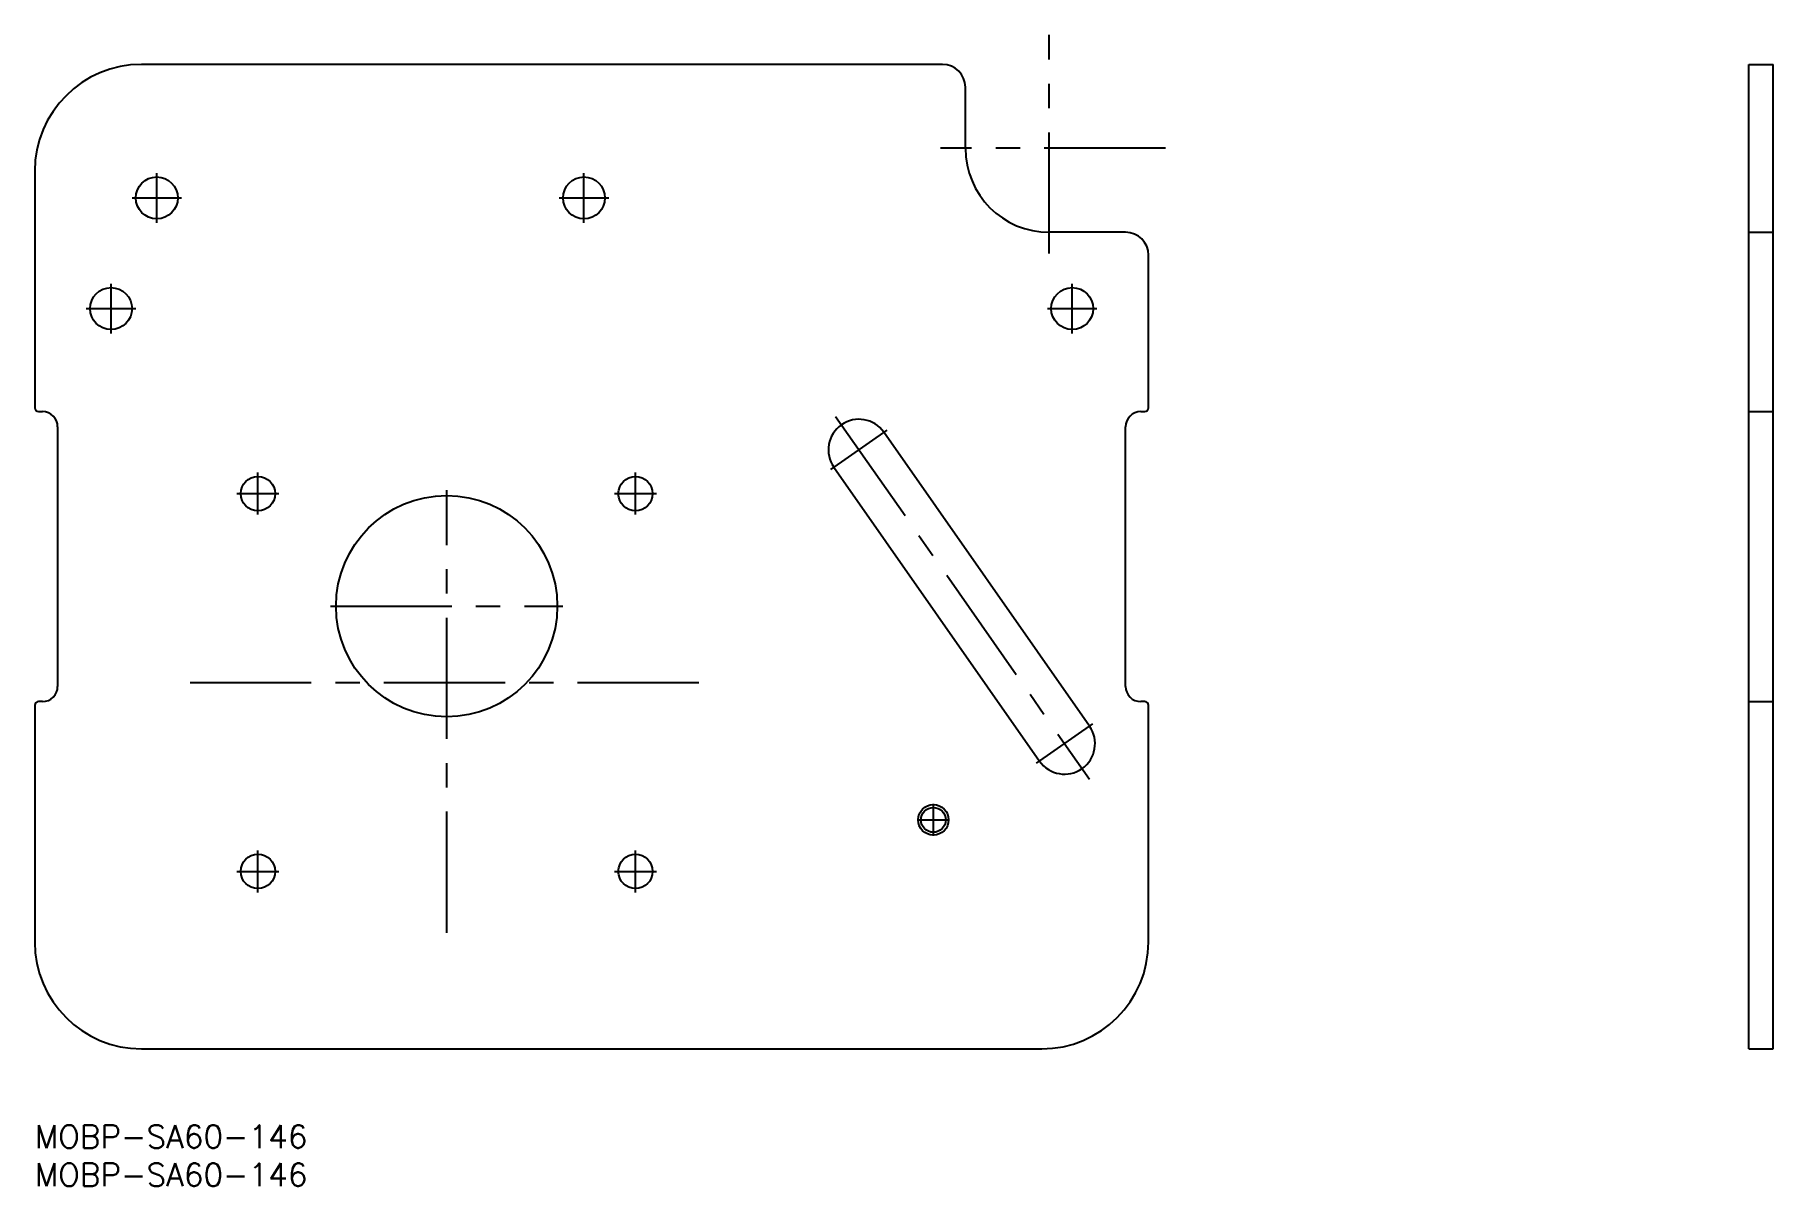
# Model space of a CAD drawing. Extents: x 0 to 228, y -8 to 143.
import ezdxf

# ---------------------------------------------------------------- set-up
doc = ezdxf.new("R2010")
doc.units = 0
doc.header["$LTSCALE"] = 0.5
doc.linetypes.add('CENTER', pattern=[50.8, 31.75, -6.35, 6.35, -6.35])
for name, color, linetype in [('MSM_CENTER', 1, 'CENTER'), ('MSM_CONTINUOUS', 7, 'CONTINUOUS'), ('MSM_NARROW', 5, 'CONTINUOUS'), ('MSM_PART_NUMBER', 7, 'CONTINUOUS')]:
    doc.layers.add(name, color=color, linetype=linetype)
doc.styles.get("Standard").update_dxf_attribs({"font": 'txt.shx', "height": 3, "bigfont": 'bigfont.shx'})

msp = doc.modelspace()

# ---------------------------------------------------------------- linework, layer by layer
at = {"layer": 'MSM_CENTER'}
for p, q in [((133, 114.22), (133, 142.88)), ((148.21, 128), (118.74, 128)), ((16, 118.25), (16, 124.75)), ((72, 118.25), (72, 124.75)), ((12.75, 121.5), (19.25, 121.5)), ((68.75, 121.5), (75.25, 121.5)), ((10, 103.75), (10, 110.25)), ((136, 103.75), (136, 110.25)), ((6.75, 107), (13.25, 107)), ((132.75, 107), (139.25, 107)), ((104.98, 92.87), (138.25, 45.35)), ((104.36, 85.92), (111.73, 91.08)), ((29.25, 80), (29.25, 85.5)), ((78.75, 80), (78.75, 85.5)), ((26.5, 82.75), (32, 82.75)), ((54, 25.21), (54, 83.22)), ((76, 82.75), (81.5, 82.75)), ((38.78, 68), (69.22, 68)), ((20.37, 58), (89.69, 58)), ((131.31, 47.42), (138.69, 52.58)), ((117.8, 37.9), (117.8, 42.1)), ((115.7, 40), (119.9, 40)), ((29.25, 30.5), (29.25, 36)), ((78.75, 30.5), (78.75, 36)), ((26.5, 33.25), (32, 33.25)), ((76, 33.25), (81.5, 33.25))]:
    msp.add_line(p, q, dxfattribs=at)
at = {"layer": 'MSM_CONTINUOUS'}
for p, q in [((119, 139), (14, 139)), ((224.7, 139), (227.9, 139)), ((224.7, 10), (224.7, 139)), ((227.9, 10), (227.9, 139)), ((122, 128), (122, 136)), ((0, 125), (0, 94)), ((143, 117), (133, 117)), ((224.7, 117), (227.9, 117)), ((146, 94), (146, 114)), ((0.5, 93.5), (1, 93.5)), ((145, 93.5), (145.5, 93.5)), ((224.7, 93.5), (227.9, 93.5)), ((3, 91.5), (3, 57.5)), ((143, 57.5), (143, 91.5)), ((138.28, 52.29), (111.32, 90.79)), ((104.77, 86.21), (131.72, 47.71)), ((0, 55), (0, 24)), ((1, 55.5), (0.5, 55.5)), ((145.5, 55.5), (145, 55.5)), ((146, 24), (146, 55)), ((224.7, 55.5), (227.9, 55.5)), ((14, 10), (132, 10)), ((224.7, 10), (227.9, 10))]:
    msp.add_line(p, q, dxfattribs=at)
for centre, radius in [((16, 121.5), 2.75), ((72, 121.5), 2.75), ((10, 107), 2.75), ((136, 107), 2.75), ((29.25, 82.75), 2.25), ((78.75, 82.75), 2.25), ((54, 68), 14.5), ((117.8, 40), 1.62), ((29.25, 33.25), 2.25), ((78.75, 33.25), 2.25)]:
    msp.add_circle(centre, radius, dxfattribs=at)
for centre, radius, start, end in [((14, 125), 14, 90, 180), ((119, 136), 3, 0, 90), ((133, 128), 11, 180, 270), ((143, 114), 3, 0, 90), ((0.5, 94), 0.5, 180, 270), ((1, 91.5), 2, 0, 90), ((145, 91.5), 2, 90, 180), ((145.5, 94), 0.5, 270, 0), ((108.04, 88.5), 4, 35, 215), ((1, 57.5), 2, 270, 0), ((145, 57.5), 2, 180, 270), ((0.5, 55), 0.5, 90, 180), ((145.5, 55), 0.5, 0, 90), ((135, 50), 4, 215, 35), ((14, 24), 14, 180, 270), ((132, 24), 14, 270, 0)]:
    msp.add_arc(centre, radius, start, end, dxfattribs=at)
at = {"layer": 'MSM_NARROW'}
msp.add_circle((117.8, 40), 2, dxfattribs=at)

# ---------------------------------------------------------------- texts
at = {"layer": 'MSM_PART_NUMBER'}
for p in [(0, -3), (0, -8)]:
    msp.add_text('MOBP-SA60-146', height=3, dxfattribs=at).set_placement(p)

doc.saveas('drawing.dxf')
